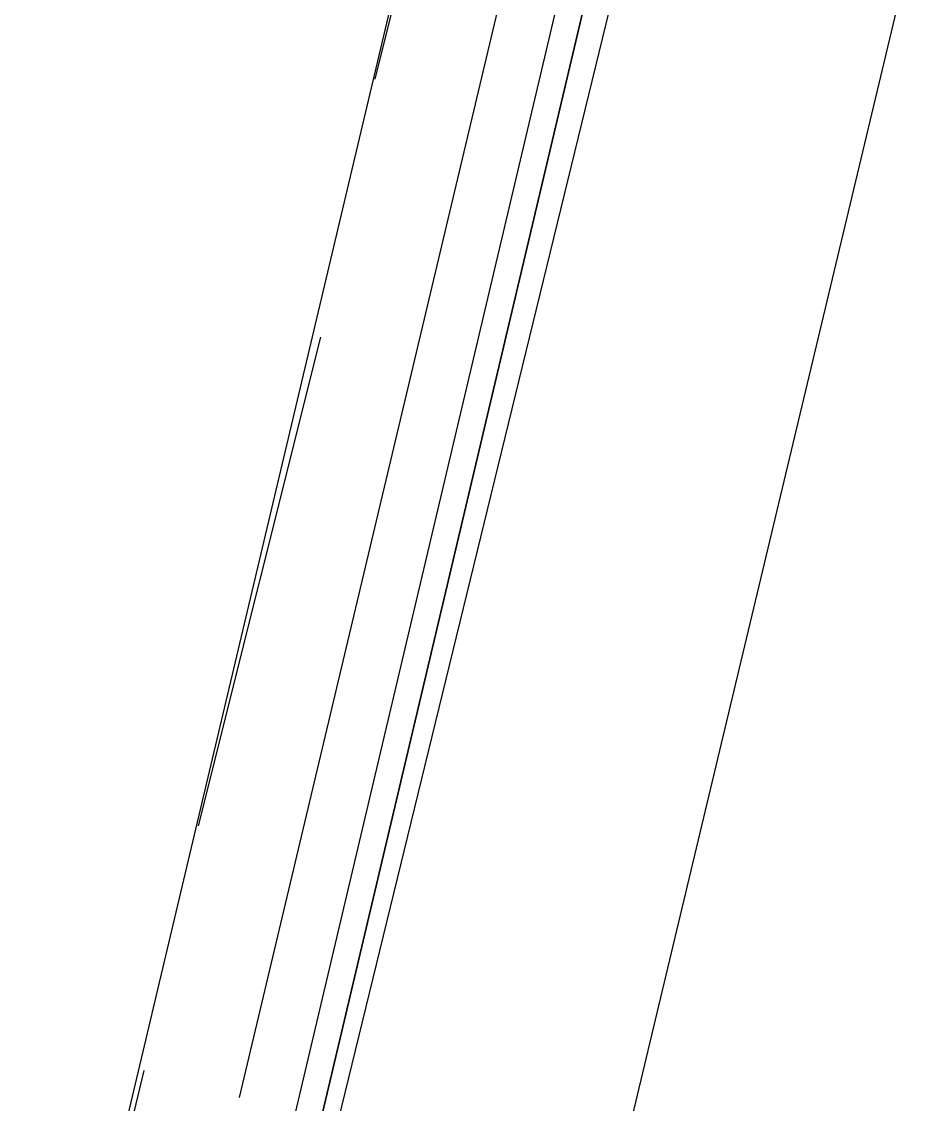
# Model space of a CAD drawing. Header units: feet. Extents: x -84 to 198, y -22 to 181.
# Drawn here: x 129.293 to 130.16, y 128.118 to 129.181 of the extents above; entities that cross this region are included whole.
import ezdxf

# ---------------------------------------------------------------- set-up
doc = ezdxf.new("R2010")
doc.units = ezdxf.units.FT
doc.layers.add('A-LINEA', color=7, linetype='CONTINUOUS')

msp = doc.modelspace()

# ---------------------------------------------------------------- linework, layer by layer
at = {"layer": 'A-LINEA'}
for p, q in [((129.3733, 128.0044), (131.2933, 136.1111)), ((129.8933, 129.7511), (129.5067, 128.1244)), ((129.76, 129.6044), (129.64, 129.1244)), ((129.5867, 128.8711), (129.4667, 128.3911)), ((129.4133, 128.1511), (129.2933, 127.6578))]:
    msp.add_line(p, q, dxfattribs=at)
for points in [[(129.84, 127.8844), (130.2667, 129.6711), (130.7467, 131.7378)], [(130, 129.7244), (129.5867, 128.0311), (129.5733, 128.0311), (129.5733, 128.0444), (129.9733, 129.7378), (129.5733, 128.0444), (129.56, 128.0444), (129.5467, 128.0444), (129.9467, 129.7378)]]:
    msp.add_lwpolyline(points, dxfattribs=at)

doc.saveas('drawing.dxf')
